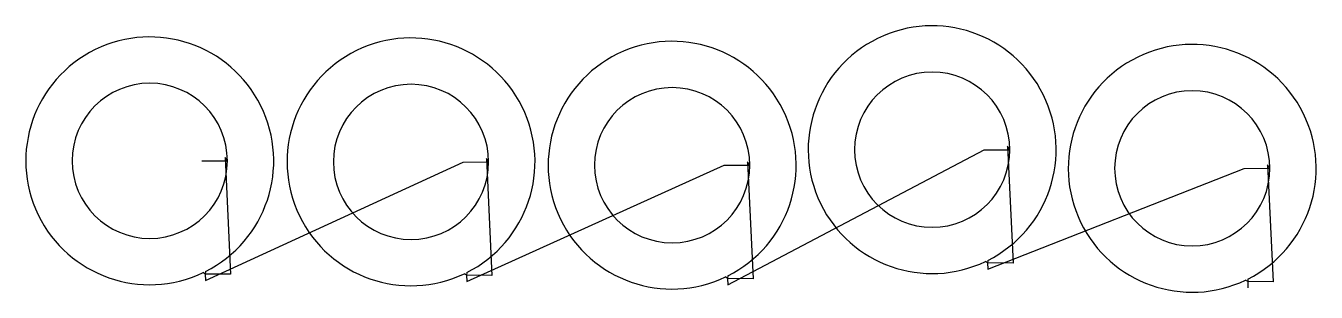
# Model space of a CAD drawing. Header units: metres. Extents: x 18 to 1564, y 48 to 367.
import ezdxf

# ---------------------------------------------------------------- set-up
doc = ezdxf.new("R2010")
doc.units = ezdxf.units.M

msp = doc.modelspace()

# ---------------------------------------------------------------- linework, layer by layer
at = {"layer": 'TOOL_0'}
for p, q in [((859.179, 56.866), (1166.244, 218.592)), ((1166.244, 218.592), (1196.965, 218.76)), ((1196.965, 218.76), (1194.309, 222.946)), ((1194.309, 222.946), (1200.845, 82.713)), ((228.918, 205.216), (259.638, 205.384)), ((233.391, 62.094), (541.916, 203.961)), ((259.638, 205.384), (256.982, 209.57)), ((256.982, 209.57), (263.518, 69.338)), ((541.916, 203.961), (572.636, 204.129)), ((572.636, 204.129), (569.98, 208.315)), ((569.98, 208.315), (576.516, 68.082)), ((885.426, 200.156), (882.77, 204.342)), ((882.77, 204.342), (889.306, 64.11)), ((546.389, 60.839), (854.705, 199.988)), ((854.705, 199.988), (885.426, 200.156)), ((1170.718, 75.47), (1477.783, 196.223)), ((1477.783, 196.223), (1508.504, 196.392)), ((1508.504, 196.392), (1505.848, 200.578)), ((1505.848, 200.578), (1512.384, 60.345)), ((1170.418, 83.066), (1167.927, 84.741)), ((1170.621, 86.06), (1170.418, 83.066)), ((1200.845, 82.713), (1170.418, 83.066)), ((1170.418, 83.066), (1170.718, 75.47)), ((233.091, 69.69), (230.6, 71.365)), ((233.294, 72.684), (233.091, 69.69)), ((263.518, 69.338), (233.091, 69.69)), ((233.091, 69.69), (233.391, 62.094)), ((546.089, 68.435), (543.598, 70.11)), ((546.292, 71.429), (546.089, 68.435)), ((576.516, 68.082), (546.089, 68.435)), ((546.089, 68.435), (546.389, 60.839)), ((858.879, 64.462), (856.388, 66.137)), ((859.082, 67.456), (858.879, 64.462)), ((889.306, 64.11), (858.879, 64.462)), ((858.879, 64.462), (859.179, 56.866)), ((1481.957, 60.698), (1479.466, 62.373)), ((1482.16, 63.692), (1481.957, 60.698)), ((1512.384, 60.345), (1481.957, 60.698)), ((1481.957, 60.698), (1482.257, 53.102))]:
    msp.add_line(p, q, dxfattribs=at)
for centre, radius, start, end in [((1103.965, 218.759), 148.501, 296.670824, 116.09261), ((166.638, 205.383), 148.501, 296.670824, 116.09261), ((479.636, 204.128), 148.501, 296.670824, 116.09261), ((792.426, 200.155), 148.501, 296.670824, 116.09261), ((1103.964, 218.76), 148.5, 116.092433, 295.513657), ((1415.504, 196.391), 148.501, 296.670824, 116.09261), ((166.637, 205.384), 148.5, 116.092433, 295.513657), ((479.635, 204.129), 148.5, 116.092433, 295.513657), ((792.425, 200.156), 148.5, 116.092433, 295.513657), ((1415.503, 196.392), 148.5, 116.092433, 295.513657), ((1103.965, 218.76), 93, 0, 180), ((166.638, 205.384), 93, 0, 180), ((479.636, 204.129), 93, 0, 180), ((792.426, 200.156), 93, 0, 180), ((1415.504, 196.392), 93, 0, 180), ((1103.965, 218.76), 93, 180, 0), ((166.638, 205.384), 93, 180, 0), ((479.636, 204.129), 93, 180, 0), ((792.426, 200.156), 93, 180, 0), ((1415.504, 196.392), 93, 180, 0)]:
    msp.add_arc(centre, radius, start, end, dxfattribs=at)

doc.saveas('drawing.dxf')
